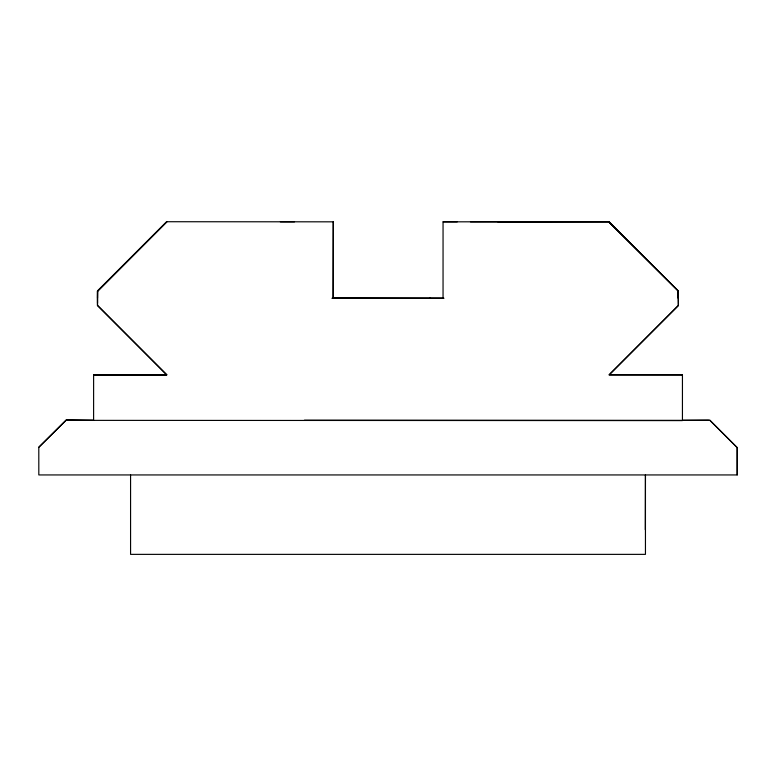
<?xml version="1.0" encoding="UTF-8"?>
<svg xmlns="http://www.w3.org/2000/svg" width="776" height="776" viewBox="0 0 776 776"><rect width="100%" height="100%" fill="white"/><g stroke="black" fill="none" stroke-linecap="round" stroke-linejoin="round"><path stroke-width="1.16" d="M682.405 420.602L93.605 420.369L93.615 374.905L166.704 374.779L105.458 374.934M97.514 298.091L97.514 290.961L166.782 221.723L333.263 221.829L333.176 298.275L443.048 298.411L443.057 221.81L457.239 221.829M333.156 298.265L333.263 221.829M609.082 374.818L682.443 374.876L682.434 420.35L304.405 420.204M93.605 420.369L66.232 419.874L38.8 447.267L38.819 474.941L737.2 474.941L737.2 447.587L709.807 420.194L682.405 420.311L708.624 420.243M645.322 529.717L645.448 474.941L645.448 554.365L130.572 554.365L130.572 474.941M497.707 221.723L609.082 221.723L678.379 291.029L678.36 305.521L609.936 373.964M737.2 447.587L737.2 474.941M97.485 305.531L97.485 291.019L166.782 221.723L97.592 291.165L97.485 298.275L97.485 305.531L166.782 374.847L93.615 374.934L166.782 374.847L97.524 305.385M93.595 420.155L66.232 420.185L38.8 447.267M166.84 221.8L97.592 291.165M678.34 291.068L608.753 221.887L678.34 291.068L678.418 298.304L678.379 291.029L678.379 298.275M443.096 221.839L609.082 221.723L470.46 221.829M294.531 221.82L280.359 221.82M351.247 298.149L345.562 298.149L443.979 298.246M331.934 298.275L443.203 298.275M682.443 374.866L609.16 374.876L678.379 305.531L678.04 291.175M333.059 298.13L346.377 298.149M429.642 298.236L430.457 298.236M709.817 420.243L737.2 447.636M97.524 303.106L97.514 290.961"/></g></svg>
